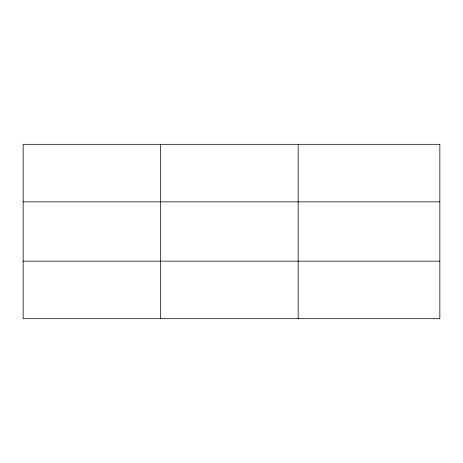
<?xml version="1.0" encoding="UTF-8"?>
<svg xmlns="http://www.w3.org/2000/svg" width="463" height="463" viewBox="0 0 463 463"><rect width="100%" height="100%" fill="white"/><g stroke="black" fill="none" stroke-linecap="round" stroke-linejoin="round"><path stroke-width="0.69" d="M160.661 318.689L160.661 144.311M298.172 318.689L298.172 144.311M23.15 201.856L439.85 201.856M23.15 261.144L439.85 261.144M439.85 144.311L439.85 318.689L23.15 318.689L23.15 144.311L439.85 144.311"/></g></svg>
